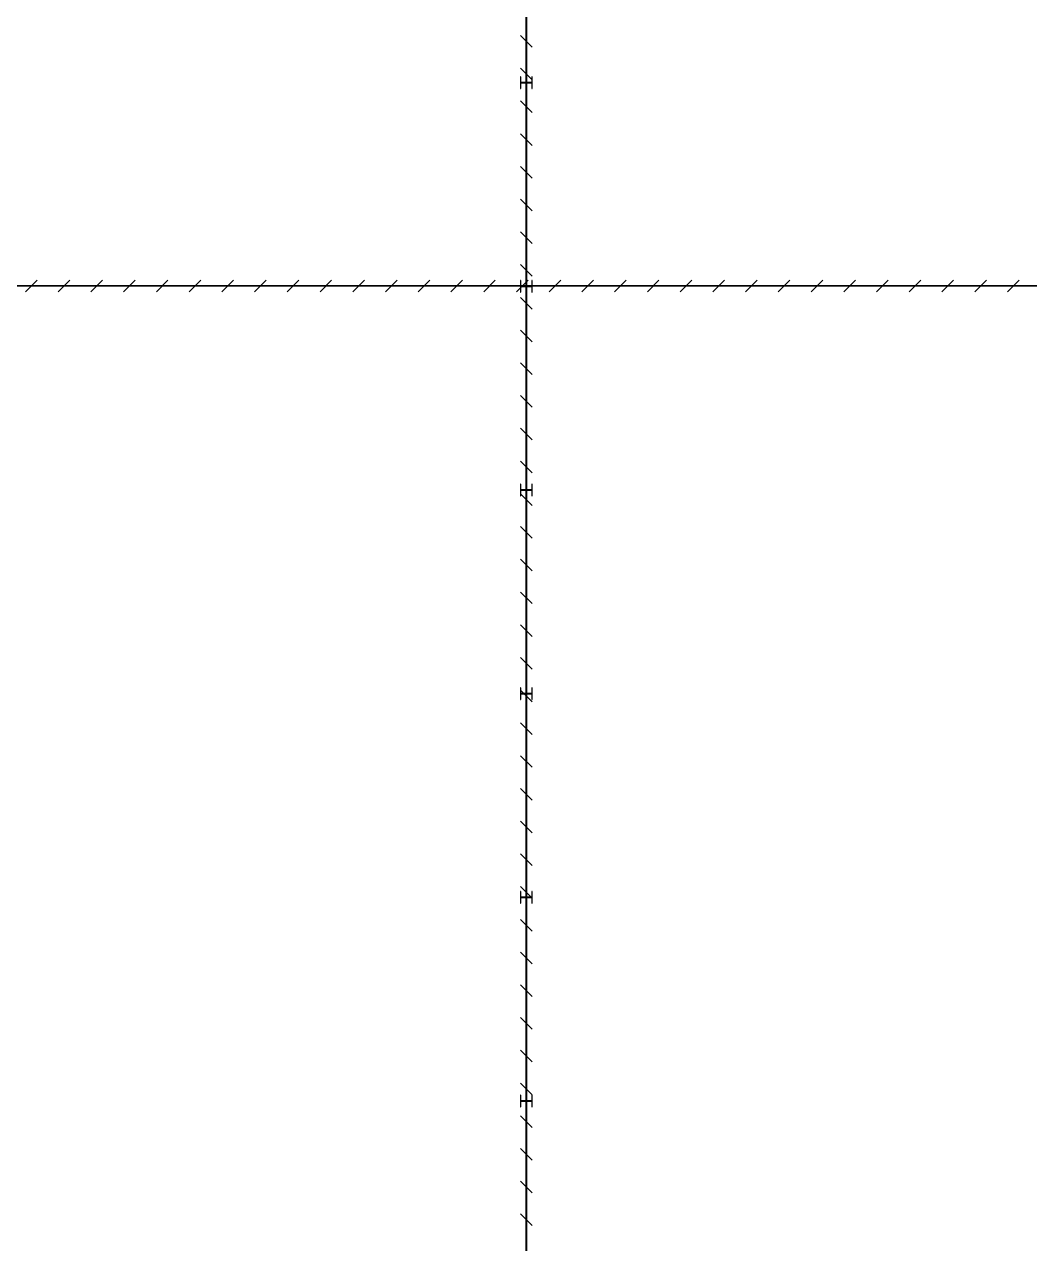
# Model space of a CAD drawing. Extents: x -417156 to 1571408, y 205758 to 1045562.
# Drawn here: x 1503186 to 1537733, y 896554 to 938454 of the extents above; entities that cross this region are included whole.
import ezdxf

# ---------------------------------------------------------------- set-up
doc = ezdxf.new("R2010")
doc.units = 0
doc.header["$LTSCALE"] = 1000
doc.header["$MEASUREMENT"] = 0
doc.linetypes.add('CENTER2', pattern=[1.14, 0.75, -0.13, 0.13, -0.13])
doc.layers.get('0').update_dxf_attribs({"linetype": 'CONTINUOUS'})
for name, color, linetype in [('COLUMN', 99, 'CONTINUOUS'), ('SHTLN', 4, 'CONTINUOUS'), ('WIRE-接地', 4, 'CONTINUOUS')]:
    doc.layers.add(name, color=color, linetype=linetype)

# ---------------------------------------------------------------- blocks, each defined once
blk = doc.blocks.new('E22')
at = {"layer": 'COLUMN', "color": 8}
for p, q in [((332725, 258357.7), (332709, 258357.7)), ((332709, 258357.7), (332709, 257957.7)), ((332725, 258162.7), (332725, 258357.7)), ((333093, 258162.7), (332725, 258162.7)), ((332725, 258152.7), (333093, 258152.7)), ((332725, 257957.7), (332725, 258152.7)), ((333109, 258357.7), (333093, 258357.7)), ((333093, 258357.7), (333093, 258162.7)), ((333093, 258152.7), (333093, 257957.7)), ((333109, 257957.7), (333109, 258357.7)), ((332709, 257957.7), (332725, 257957.7)), ((333093, 257957.7), (333109, 257957.7)), ((332725, 251357.7), (332709, 251357.7)), ((332709, 251357.7), (332709, 250957.7)), ((332725, 251162.7), (332725, 251357.7)), ((333093, 251162.7), (332725, 251162.7)), ((332725, 251152.7), (333093, 251152.7)), ((332725, 250957.7), (332725, 251152.7)), ((333109, 251357.7), (333093, 251357.7)), ((333093, 251357.7), (333093, 251162.7)), ((333093, 251152.7), (333093, 250957.7)), ((333109, 250957.7), (333109, 251357.7)), ((332709, 250957.7), (332725, 250957.7)), ((333093, 250957.7), (333109, 250957.7)), ((332725, 244357.7), (332709, 244357.7)), ((332709, 244357.7), (332709, 243957.7)), ((332725, 244162.7), (332725, 244357.7)), ((333109, 244357.7), (333093, 244357.7)), ((333093, 244357.7), (333093, 244162.7)), ((333109, 243957.7), (333109, 244357.7)), ((332709, 243957.7), (332725, 243957.7)), ((333093, 244162.7), (332725, 244162.7)), ((332725, 244152.7), (333093, 244152.7)), ((332725, 243957.7), (332725, 244152.7)), ((333093, 244152.7), (333093, 243957.7)), ((333093, 243957.7), (333109, 243957.7)), ((332725, 237357.7), (332709, 237357.7)), ((332709, 237357.7), (332709, 236957.7)), ((332725, 237162.7), (332725, 237357.7)), ((333093, 237162.7), (332725, 237162.7)), ((333109, 237357.7), (333093, 237357.7)), ((333093, 237357.7), (333093, 237162.7)), ((333109, 236957.7), (333109, 237357.7)), ((332709, 236957.7), (332725, 236957.7)), ((332725, 237152.7), (333093, 237152.7)), ((332725, 236957.7), (332725, 237152.7)), ((333093, 237152.7), (333093, 236957.7)), ((333093, 236957.7), (333109, 236957.7)), ((332725, 230357.7), (332709, 230357.7)), ((332709, 230357.7), (332709, 229957.7)), ((332725, 230162.7), (332725, 230357.7)), ((333093, 230162.7), (332725, 230162.7)), ((332725, 230152.7), (333093, 230152.7)), ((332725, 229957.7), (332725, 230152.7)), ((333109, 230357.7), (333093, 230357.7)), ((333093, 230357.7), (333093, 230162.7)), ((333093, 230152.7), (333093, 229957.7)), ((333109, 229957.7), (333109, 230357.7)), ((332709, 229957.7), (332725, 229957.7)), ((333093, 229957.7), (333109, 229957.7)), ((332725, 223357.7), (332709, 223357.7)), ((332709, 223357.7), (332709, 222957.7)), ((332725, 223162.7), (332725, 223357.7)), ((333109, 223357.7), (333093, 223357.7)), ((333093, 223357.7), (333093, 223162.7)), ((333109, 222957.7), (333109, 223357.7)), ((332709, 222957.7), (332725, 222957.7)), ((333093, 223162.7), (332725, 223162.7)), ((332725, 223152.7), (333093, 223152.7)), ((332725, 222957.7), (332725, 223152.7)), ((333093, 223152.7), (333093, 222957.7)), ((333093, 222957.7), (333109, 222957.7))]:
    blk.add_line(p, q, dxfattribs=at)
blk = doc.blocks.new('$TELECSYS$00000008')
blk.add_line((0.4, 0.4), (-0.4, -0.4))

msp = doc.modelspace()

# ---------------------------------------------------------------- linework, layer by layer
at = {"layer": 'WIRE-接地', "linetype": 'CENTER2', "const_width": 60}
for points in [[(1520436, 964254), (1520436, 894615)], [(1425652, 929465), (1539565, 929465)]]:
    msp.add_lwpolyline(points, dxfattribs=at)

# ---------------------------------------------------------------- block references
msp.add_blockref('E22', (1187527, 678296))
at = {"layer": 'SHTLN', "xscale": 500, "yscale": 500, "zscale": 500, "rotation": 270}
for p in [(1520436, 937872), (1520436, 936747), (1520436, 935622), (1520436, 934497), (1520436, 933372), (1520436, 932247), (1520436, 931122), (1520436, 929997), (1520436, 928872), (1520436, 927747), (1520436, 926622), (1520436, 925497), (1520436, 924372), (1520436, 923247), (1520436, 922122), (1520436, 920997), (1520436, 919872), (1520436, 918747), (1520436, 917622), (1520436, 916497), (1520436, 915372), (1520436, 914247), (1520436, 913122), (1520436, 911997), (1520436, 910872), (1520436, 909747), (1520436, 908622), (1520436, 907497), (1520436, 906372), (1520436, 905247), (1520436, 904122), (1520436, 902997), (1520436, 901872), (1520436, 900747), (1520436, 899622), (1520436, 898497), (1520436, 897372)]:
    msp.add_blockref('$TELECSYS$00000008', p, dxfattribs=at)
at = {"layer": 'SHTLN', "xscale": 500, "yscale": 500, "zscale": 500}
for p in [(1503421, 929465), (1504546, 929465), (1505671, 929465), (1506796, 929465), (1507921, 929465), (1509046, 929465), (1510171, 929465), (1511296, 929465), (1512421, 929465), (1513546, 929465), (1514671, 929465), (1515796, 929465), (1516921, 929465), (1518046, 929465), (1519171, 929465), (1520296, 929465), (1521421, 929465), (1522546, 929465), (1523671, 929465), (1524796, 929465), (1525921, 929465), (1527046, 929465), (1528171, 929465), (1529296, 929465), (1530421, 929465), (1531546, 929465), (1532671, 929465), (1533796, 929465), (1534921, 929465), (1536046, 929465), (1537171, 929465)]:
    msp.add_blockref('$TELECSYS$00000008', p, dxfattribs=at)

doc.saveas('drawing.dxf')
